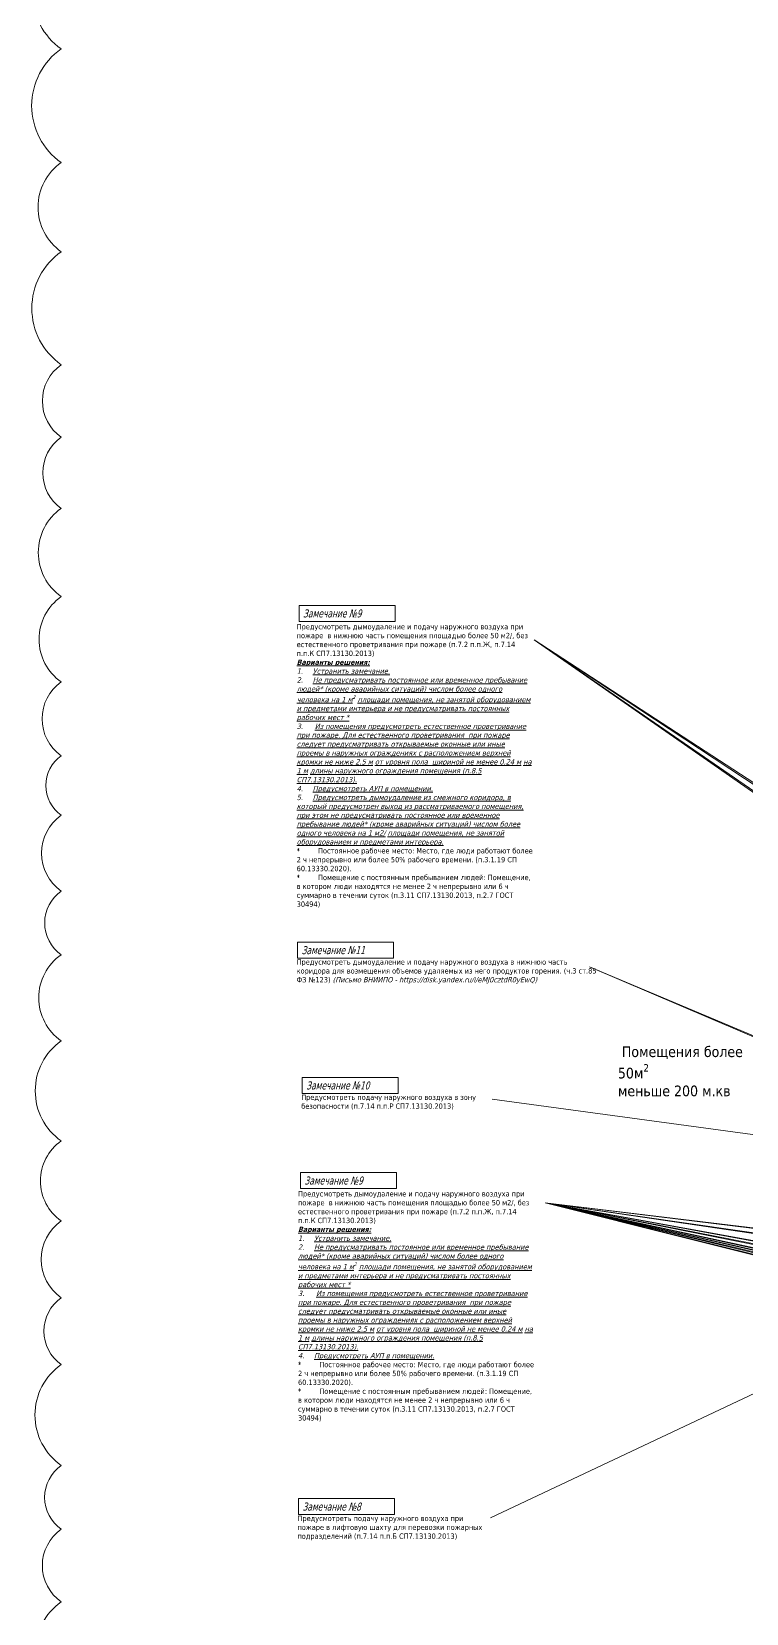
# Model space of a CAD drawing. Header units: millimetres. Extents: x -584918 to 2941280, y 3000189 to 4229862.
# Drawn here: x 46762 to 127161, y 3804576 to 3982499 of the extents above; entities that cross this region are included whole.
import ezdxf

# ---------------------------------------------------------------- set-up
doc = ezdxf.new("R2010")
doc.units = ezdxf.units.MM
doc.layers.add('экспертиза ДУ', color=1, linetype='Continuous', lineweight=0)
doc.layers.add('экспертиза ДУ пояснения', color=6, linetype='Continuous', lineweight=0)
doc.styles.add('ЭКСПЕРТИЗА', font='tahoma.ttf')

msp = doc.modelspace()

# ---------------------------------------------------------------- linework, layer by layer
at = {"layer": 'экспертиза ДУ', "color": 2}
msp.add_lwpolyline([(50092.766, 3992921.007, 0.52056705), (50092.766, 3980561.417, 0.52056705), (50092.766, 3967772.534, 0.52056705), (50092.766, 3957739.676, 0.52056705), (50092.766, 3945037.262, 0.52056705), (50092.766, 3936871.526, 0.52056705), (50092.766, 3928874.659, 0.52056705), (50092.766, 3918948.412, 0.52056705), (50092.766, 3909342.61, 0.52056705), (50092.766, 3901053.783, 0.52056705), (50092.766, 3894352.325, 0.52056705), (50092.766, 3885821.791, 0.52056705), (50092.766, 3878670.49, 0.52056705), (50092.766, 3868965.401, 0.52056705), (50092.766, 3857719.737, 0.52056705), (50092.766, 3848717.184, 0.52056705), (50092.766, 3840072.714, 0.52056705), (50092.766, 3832572.689, 0.52056705), (50092.766, 3821210.851, 0.52056705), (50092.766, 3814037.781, 0.52056705), (50092.766, 3805865.941, 0.52056705), (50092.766, 3794520.99, 0.52056705)], format="xyb", dxfattribs=at)
at = {"layer": 'экспертиза ДУ', "lineweight": 0}
for points in [[(76847.279, 3917958.128), (87647.279, 3917958.128), (87647.279, 3916158.128), (76847.279, 3916158.128), (76847.279, 3917958.128)], [(76680.014, 3880077.637), (87480.014, 3880077.637), (87480.014, 3878277.637), (76680.014, 3878277.637), (76680.014, 3880077.637)], [(77200.014, 3864857.637), (88000.014, 3864857.637), (88000.014, 3863057.637), (77200.014, 3863057.637), (77200.014, 3864857.637)], [(76998.399, 3854164.541), (87798.399, 3854164.541), (87798.399, 3852364.541), (76998.399, 3852364.541), (76998.399, 3854164.541)], [(76780.014, 3817487.637), (87580.014, 3817487.637), (87580.014, 3815687.637), (76780.014, 3815687.637), (76780.014, 3817487.637)]]:
    msp.add_lwpolyline(points, dxfattribs=at)
at = {"layer": 'экспертиза ДУ'}
for points in [[(103297.279, 3914078.128), (197951.432, 3848178.875)], [(198970.166, 3848178.875), (103297.279, 3914078.128)], [(206393.311, 3846119.358), (103297.279, 3914078.128)], [(103297.279, 3914078.128), (207300.809, 3846367.657)], [(174252.99, 3849662.968), (109517.279, 3877298.128)], [(109517.279, 3877298.128), (175296.337, 3849636.39)], [(179530.743, 3851415.105), (98557.279, 3862408.128)], [(98367.279, 3815328.128), (179694.671, 3853683.015)], [(104537.279, 3850758.128), (162834.479, 3842164.214)], [(163705.607, 3842238.861), (104537.279, 3850758.128)], [(169871.49, 3842728.499), (104537.279, 3850758.128)], [(104537.279, 3850758.128), (170829.006, 3842777.3)], [(175630.543, 3836522.339), (104537.279, 3850758.128)], [(176618.23, 3836615.777), (104537.279, 3850758.128)], [(104537.279, 3850758.128), (182583.877, 3836395.57)], [(183477.908, 3836444.323), (104537.279, 3850758.128)], [(189381.376, 3830415.598), (104537.279, 3850758.128)], [(104537.279, 3850758.128), (190303.722, 3830587.545)], [(196251.948, 3830728.236), (104537.279, 3850758.128)], [(104537.279, 3850758.128), (197324.351, 3830787.504)], [(202853.373, 3826133.956), (104537.279, 3850758.128)], [(104537.279, 3850758.128), (203742.915, 3826246.124)], [(209860.825, 3826760.098), (104537.279, 3850758.128)], [(104537.279, 3850758.128), (210809.562, 3826812.887)]]:
    msp.add_lwpolyline(points, dxfattribs=at)

# ---------------------------------------------------------------- texts
at = {"layer": 'экспертиза ДУ', "lineweight": 0, "style": 'ЭКСПЕРТИЗА', "oblique": 14.99997778, "width": 0.8}
for s, p in [('Замечание №9', (77297.279, 3916608.128)), ('Замечание №11', (77130.014, 3878727.637)), ('Замечание №10', (77650.014, 3863507.637)), ('Замечание №9', (77448.399, 3852814.541)), ('Замечание №8', (77230.014, 3816137.637))]:
    msp.add_text(s, height=900, dxfattribs=at).set_placement(p)
at = {"layer": 'экспертиза ДУ', "lineweight": 0, "ltscale": 100, "char_height": 600, "width": 25338.67111, "attachment_point": 1, "style": 'ЭКСПЕРТИЗА'}
for s, insert in [('\\pt1200;Предусмотреть дымоудаление и подачу наружного воздуха при пожаре  в нижнюю часть помещения площадью более 50\\~м2/, без естественного проветривания при пожаре (п.7.2 п.п.Ж, п.7.14 п.п.К СП7.13130.2013){\\fTahoma|b1|i1|c204|p34;\\L\\C6;\\PВарианты решения:\\P\\pt1800;\\fTahoma|b0|i1|c204|p34;\\l1.^I\\LУстранить замечание.\\P\\A1;\\H1.00002x;\\l2.^I\\LНе предусматривать постоянное или временное пребывание людей* (кроме аварийных ситуаций) числом более одного человека на 1\\~м\\H0.7x;\\S2^ ;\\H1.4286x; площади помещения, не занятой оборудованием и предметами интерьера и не предусматривать постоянных рабочих мест * \\A0;\\H0.99996x;\\P\\l3.^I\\L Из помещения предусмотреть естественное проветривание при пожаре. Для естественного проветривания  при пожаре следует предусматривать открываемые оконные или иные проемы в наружных ограждениях с расположением верхней кромки не ниже 2.5\\~м от уровня пола  шириной не менее 0.24\\~м на 1\\~м длины наружного ограждения помещения (п.8.5 СП7.13130.2013).\\P\\l4.^I\\LПредусмотреть АУП в помещении. \\P\\l5.^I\\LПредусмотреть дымоудаление из смежного коридора, в который предусмотрен выход из рассматриваемого помещения, при этом не предусматривать постоянное или временное пребывание людей* (кроме аварийных ситуаций) числом более одного человека на 1\\~м2/ площади помещения, не занятой оборудованием и предметами\\~интерьера.\\P\\ptz;\\fTahoma|b0|i0|c204|p34;\\H0.99988x;\\l*^IПостоянное ра\\H1.00012x;бочее место: Место, где люди работают более 2 ч непрерывно или более 50% рабочего времени. (п.3.1.19 СП 60.13330.2020).\\P\\A1;*^IПомещение с постоянным пребыванием людей: \\A0;Помещение, в котором люди находятся не менее 2 ч непрерывно или 6 ч суммарно в течении суток \\A1;(п.3.11 СП7.13130.2013\\A0;,\\A1; п.2.7 ГОСТ 30494)}', (76576.159, 3915868.025)), ('\\pt1200;Предусмотреть дымоудаление и подачу наружного воздуха при пожаре  в нижнюю часть помещения площадью более 50\\~м2/, без естественного проветривания при пожаре (п.7.2 п.п.Ж, п.7.14 п.п.К СП7.13130.2013){\\fTahoma|b1|i1|c204|p34;\\L\\C6;\\PВарианты решения:\\P\\pt1800;\\fTahoma|b0|i1|c204|p34;\\l1.^I\\LУстранить замечание.\\P\\A1;\\H1.00002x;\\l2.^I\\LНе предусматривать постоянное или временное пребывание людей* (кроме аварийных ситуаций) числом более одного человека на 1\\~м\\H0.7x;\\S2^ ;\\H1.4286x; площади помещения, не занятой оборудованием и предметами интерьера и не предусматривать постоянных рабочих мест * \\A0;\\H0.99996x;\\P\\l3.^I\\L Из помещения предусмотреть естественное проветривание при пожаре. Для естественного проветривания  при пожаре следует предусматривать открываемые оконные или иные проемы в наружных ограждениях с расположением верхней кромки не ниже 2.5\\~м от уровня пола  шириной не менее 0.24\\~м на 1\\~м длины наружного ограждения помещения (п.8.5 СП7.13130.2013).\\P\\l4.^I\\LПредусмотреть АУП в помещении. \\P\\ptz;\\fTahoma|b0|i0|c204|p34;\\H0.99988x;\\l*^IПостоянное ра\\H1.00012x;бочее место: Место, где люди работают более 2 ч непрерывно или более 50% рабочего времени. (п.3.1.19 СП 60.13330.2020).\\P\\A1;*^IПомещение с постоянным пребыванием людей: \\A0;Помещение, в котором люди находятся не менее 2 ч непрерывно или 6 ч суммарно в течении суток \\A1;(п.3.11 СП7.13130.2013\\A0;,\\A1; п.2.7 ГОСТ 30494)}', (76727.279, 3852074.438))]:
    msp.add_mtext(s, dxfattribs=dict(at, insert=insert))
at = {"layer": 'экспертиза ДУ', "color": 6, "ltscale": 100, "char_height": 600, "attachment_point": 1, "style": 'ЭКСПЕРТИЗА'}
for s, insert, width in [('{\\C256;Предусмотреть дымоудаление и подачу наружного воздуха в нижнюю часть \\A1;коридора\\A0; для возмещения объемов удаляемых из него продуктов горения. (ч.3 ст.85 ФЗ №123) \\fTahoma|b0|i1|c204|p34;(Письмо ВНИИПО - https://disk.yandex.ru/i/eMJ0cztdR0yEwQ)}', (76567.279, 3878152.2), 32500), ('{\\C256;Предусмотреть подачу наружного воздуха в зону безопасности (п.7.14 п.п.Р СП7.13130.2013)}', (77087.279, 3862932.2), 20681.09928), ('{\\C256;Предусмотреть подачу наружного воздуха при пожаре в лифтовую шахту для перевозки пожарных подразделений (п.7.14 п.п.Б СП7.13130.2013)}', (76667.279, 3815562.2), 20681.09928)]:
    msp.add_mtext(s, dxfattribs=dict(at, insert=insert, width=width))
at = {"layer": 'экспертиза ДУ пояснения', "color": 30, "lineweight": 0, "insert": (112708.988, 3868355.061, 0), "char_height": 1200, "width": 16585.28559, "attachment_point": 1, "style": 'ЭКСПЕРТИЗА'}
msp.add_mtext(' {\\A1;\\C2;Помещения более 50м\\H0.7x;\\S2^ ;\\H1.42857x;\\P}меньше 200 м.кв', dxfattribs=at)

doc.saveas('drawing.dxf')
